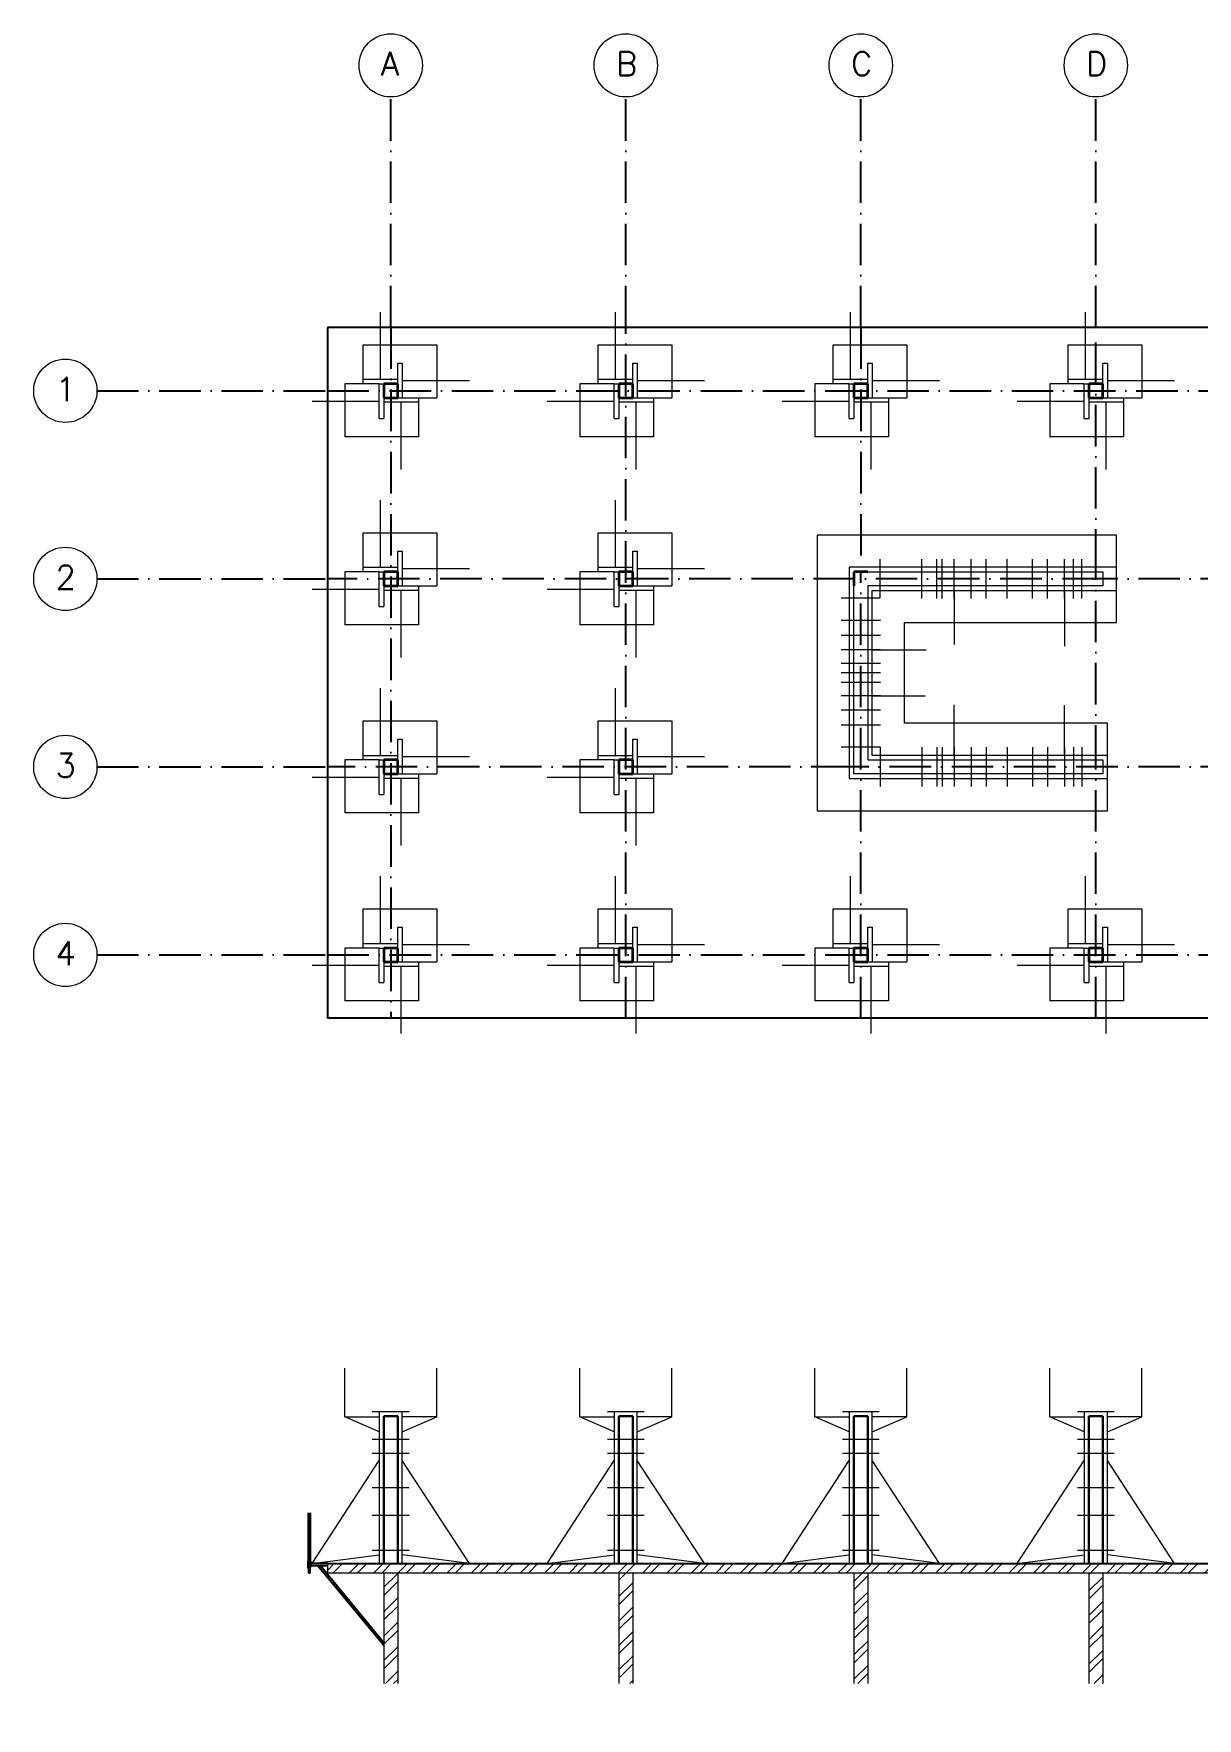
# Model space of a CAD drawing. Header units: millimetres. Extents: x -3518363 to 3223740, y -1530229 to 774657.
# Drawn here: x 2191895 to 2217145, y 13529 to 50080 of the extents above; entities that cross this region are included whole.
import ezdxf

# ---------------------------------------------------------------- set-up
doc = ezdxf.new("R2010")
doc.units = ezdxf.units.MM
doc.header["$LTSCALE"] = 15
doc.header["$MEASUREMENT"] = 0
doc.linetypes.add('104', pattern=[4, 2, -2])
doc.linetypes.add('ACAD_ISO10W100', pattern=[18, 12, -3, 0, -3])
doc.layers.get('0').update_dxf_attribs({"linetype": 'CONTINUOUS'})
for name, color, linetype, lineweight in [('bedneni-stena', 7, 'CONTINUOUS', 18), ('bednení-sloup', 7, 'CONTINUOUS', 18), ('objekt-tenka', 7, 'CONTINUOUS', 18), ('osy prův', 30, 'ACAD_ISO10W100', 15), ('texty', 255, 'CONTINUOUS', 15), ('ŘEZ', 11, 'ACAD_ISO10W100', 15), ('šrafy', 32, 'CONTINUOUS', 15)]:
    doc.layers.add(name, color=color, linetype=linetype, lineweight=lineweight)
doc.layers.add('objekt 1', color=40, linetype='CONTINUOUS')
doc.styles.add('romans', font='romans.shx')

msp = doc.modelspace()

# ---------------------------------------------------------------- hatches: boundary and pattern name
at = {"layer": 'šrafy', "linetype": 'ByBlock', "lineweight": 20, "ltscale": 5}
h = msp.add_hatch(dxfattribs=at)
h.set_pattern_fill('ANSI32', color=256, scale=1000)
h.set_pattern_definition([(45, (0, -28390), (-265.16504, 265.16504), []), (45, (176.78, -28390), (-265.16504, 265.16504), [])])
h.paths.add_polyline_path([(2247921.185, 43706.607), (2247861.185, 43706.607), (2247721.185, 43706.607), (2247721.185, 42506.607), (2247721.185, 42081.607), (2247721.185, 28716.607), (2247921.185, 28716.607)])
h.paths.add_polyline_path([(2250321.185, 42481.607), (2247921.185, 42481.607), (2247921.185, 42181.607), (2250321.185, 42181.607)])
h.paths.add_polyline_path([(2250321.185, 38401.607), (2247921.185, 38401.607), (2247921.185, 38101.607), (2250321.185, 38101.607)])
h.paths.add_polyline_path([(2250321.185, 34321.607), (2247921.185, 34321.607), (2247921.185, 34021.607), (2250321.185, 34021.607)])
h.paths.add_polyline_path([(2250321.185, 30241.607), (2247921.185, 30241.607), (2247921.185, 29941.607), (2250321.185, 29941.607)])
h.paths.add_polyline_path([(2225293.376, 16686.607), (2224993.376, 16686.607), (2224993.376, 14286.607), (2225293.376, 14286.607)])
h.paths.add_polyline_path([(2230393.376, 16686.607), (2230093.376, 16686.607), (2230093.376, 14286.607), (2230393.376, 14286.607)])
h.paths.add_polyline_path([(2220193.376, 16686.607), (2219893.376, 16686.607), (2219893.376, 14286.607), (2220193.376, 14286.607)])
h.paths.add_polyline_path([(2215093.376, 16686.607), (2214793.376, 16686.607), (2214793.376, 14286.607), (2215093.376, 14286.607)])
h.paths.add_polyline_path([(2209993.376, 16686.607), (2209693.376, 16686.607), (2209693.376, 14286.607), (2209993.376, 14286.607)])
h.paths.add_polyline_path([(2204893.376, 16686.607), (2204593.376, 16686.607), (2204593.376, 14286.607), (2204893.376, 14286.607)])
h.paths.add_polyline_path([(2199793.376, 16686.607), (2199493.376, 16686.607), (2199493.376, 14286.607), (2199793.376, 14286.607)])
h.paths.add_polyline_path([(2231618.376, 16886.607), (2198268.376, 16886.607), (2198268.376, 16686.607), (2231618.376, 16686.607), (2231618.376, 16746.607)])
h.paths.add_polyline_path([(2239190, -5300), (2236240, -5300), (2236240, -5650), (2239190, -5650)])
h.paths.add_polyline_path([(2236240, -1220), (2236240, -20), (2236100, -20), (2236100, -3430), (2236100, -5650), (2236240, -5650)])
h.paths.add_polyline_path([(2239190, -1220), (2236240, -1220), (2236240, -1570), (2239190, -1570)])
h.paths.add_polyline_path([(2239330, -20), (2239190, -20), (2239190, -1220), (2239190, -1570), (2239190, -15010), (2239330, -15010)])
h.paths.add_polyline_path([(2239190, -13460), (2236720, -13460), (2236720, -13810), (2239190, -13810)])
h.paths.add_polyline_path([(2236720, -13460), (2236480, -13460), (2236480, -13810), (2236720, -13810)])
h.paths.add_polyline_path([(2236480, -13460), (2236240, -13460), (2236240, -13810), (2236480, -13810)])
h.paths.add_polyline_path([(2236240, -13460), (2236240, -9380), (2236100, -9380), (2236100, -15010), (2236240, -15010), (2236240, -13810)])
h.paths.add_polyline_path([(2239190, -9380), (2236240, -9380), (2236240, -9730), (2239190, -9730)])
h.paths.add_polyline_path([(2231618.376, -24050), (2198268.376, -24050), (2198268.376, -24250), (2231618.376, -24250)])
h.paths.add_polyline_path([(2225318.376, -21100), (2230068.376, -21100), (2230068.376, -24050), (2230418.376, -24050), (2230418.376, -21100), (2231618.376, -21100), (2231618.376, -20900), (2215093.376, -20900), (2215093.376, -21100), (2219868.376, -21100), (2219868.376, -24050), (2220218.376, -24050), (2220218.376, -21100), (2224968.376, -21100), (2224968.376, -24050), (2225318.376, -24050)])
h.paths.add_polyline_path([(2210018.376, -20900), (2198268.376, -20900), (2198268.376, -21100), (2199468.376, -21100), (2199468.376, -24050), (2199818.376, -24050), (2199818.376, -21100), (2204568.376, -21100), (2204568.376, -24050), (2204918.376, -24050), (2204918.376, -21100), (2209668.376, -21100), (2209668.376, -24050), (2210018.376, -24050)])

# ---------------------------------------------------------------- linework, layer by layer
at = {"color": 3, "ltscale": 200}
for p, q in [((2197859, 16936.607), (2197859, 17986.607)), ((2197894, 17986.607), (2197894, 16936.607)), ((2197854, 16786.607), (2197854, 16936.607)), ((2197854, 16936.607), (2197899, 16936.607)), ((2197859, 16816.607), (2197859, 16686.607)), ((2197894, 16686.607), (2197894, 16816.607)), ((2197899, 16936.607), (2197899, 16886.607)), ((2198268.376, 16886.607), (2197899, 16886.607)), ((2197899, 16886.607), (2197899, 16846.607)), ((2197899, 16846.607), (2198268.376, 16846.607)), ((2197899, 16802.938), (2197899, 16846.607)), ((2199493.376, 15108.546), (2198053.393, 16846.607)), ((2198119.473, 16846.607), (2199493.376, 15175.391)), ((2197854, 16786.607), (2197899, 16786.607)), ((2197859, 16686.607), (2197894, 16686.607)), ((2197899, 16786.607), (2197899, 16802.938))]:
    msp.add_line(p, q, dxfattribs=at)
at = {"color": 3, "linetype": '104', "ltscale": 2}
for p, q in [((2197855, 16926.607), (2197889, 16926.607)), ((2197855, 16846.607), (2197855, 16926.607)), ((2197889, 16846.607), (2197855, 16846.607)), ((2197859, 16816.607), (2197859, 16936.607)), ((2197866.5, 16936.607), (2197866.5, 16956.607)), ((2197866.5, 16956.607), (2197886.5, 16956.607)), ((2197886.5, 16956.607), (2197886.5, 16936.607)), ((2197889, 16926.607), (2197889, 16846.607)), ((2197894, 16936.607), (2197894, 16816.607))]:
    msp.add_line(p, q, dxfattribs=at)
at = {"layer": 'bedneni-stena', "linetype": 'ByBlock', "lineweight": 20, "ltscale": 5}
for p, q in [((2209593.376, 39201.607), (2208893.376, 39201.607)), ((2208893.376, 39201.607), (2208893.376, 33921.607)), ((2215393.376, 39201.607), (2209593.376, 39201.607)), ((2215393.376, 38501.607), (2215393.376, 39201.607)), ((2209693.376, 38501.607), (2209593.376, 38501.607)), ((2209593.376, 38501.607), (2209593.376, 34021.607)), ((2215393.376, 38501.607), (2209693.376, 38501.607)), ((2209693.376, 38251.607), (2209693.376, 38401.607)), ((2209693.376, 38401.607), (2215093.376, 38401.607)), ((2215093.376, 38401.607), (2215093.376, 38251.607)), ((2215393.376, 38401.607), (2215393.376, 38501.607)), ((2215393.376, 38001.607), (2215393.376, 38401.607)), ((2209693.376, 34021.607), (2209693.376, 38251.607)), ((2215093.376, 38101.607), (2209993.376, 38101.607)), ((2209993.376, 38101.607), (2209993.376, 34321.607)), ((2215093.376, 38251.607), (2215093.376, 38101.607)), ((2210093.376, 34421.607), (2210093.376, 38001.607)), ((2210093.376, 38001.607), (2215093.376, 38001.607)), ((2215093.376, 38001.607), (2215393.376, 38001.607)), ((2215393.376, 37301.607), (2215393.376, 38001.607)), ((2210793.376, 35121.607), (2210793.376, 37301.607)), ((2210793.376, 37301.607), (2215393.376, 37301.607)), ((2215193.376, 35121.607), (2210793.376, 35121.607)), ((2215193.376, 34421.607), (2215193.376, 35121.607)), ((2215193.376, 34421.607), (2210093.376, 34421.607)), ((2215193.376, 34321.607), (2215193.376, 34421.607)), ((2209593.376, 34021.607), (2209593.376, 33921.607)), ((2209843.376, 34021.607), (2209693.376, 34021.607)), ((2215093.376, 34021.607), (2209843.376, 34021.607)), ((2209993.376, 34321.607), (2214943.376, 34321.607)), ((2214943.376, 34321.607), (2215093.376, 34321.607)), ((2215093.376, 34321.607), (2215093.376, 34021.607)), ((2215193.376, 33921.607), (2215193.376, 34321.607)), ((2208893.376, 33921.607), (2208893.376, 33221.607)), ((2209593.376, 33921.607), (2215093.376, 33921.607)), ((2215093.376, 33921.607), (2215193.376, 33921.607)), ((2215193.376, 33221.607), (2215193.376, 33921.607)), ((2208893.376, 33221.607), (2215193.376, 33221.607))]:
    msp.add_line(p, q, dxfattribs=at)
at = {"layer": 'bedneni-stena', "lineweight": 35}
for p, q in [((2209693.376, 38401.607), (2209693.376, 38101.607)), ((2209993.376, 38401.607), (2209693.376, 38401.607))]:
    msp.add_line(p, q, dxfattribs=at)
at = {"layer": 'bedneni-stena'}
for p, q in [((2210261.175, 37838.454), (2210261.175, 38676.607)), ((2211168.747, 37826.607), (2211168.747, 38676.607)), ((2211492.058, 37826.607), (2211492.058, 38676.607)), ((2211611.274, 37826.607), (2211611.274, 38676.607)), ((2211871.67, 37826.607), (2211871.67, 38676.607)), ((2212236.34, 37826.607), (2212236.34, 38676.607)), ((2212561.35, 37826.607), (2212561.35, 38676.607)), ((2213018.873, 37826.607), (2213018.873, 38676.607)), ((2213568.909, 37826.607), (2213568.909, 38676.607)), ((2213891.709, 37826.607), (2213891.709, 38676.607)), ((2214266.584, 37826.607), (2214266.584, 38676.607)), ((2214462.244, 37826.607), (2214462.244, 38676.607)), ((2214640.077, 37826.607), (2214640.077, 38676.607)), ((2210259.228, 37833.172), (2209418.376, 37833.172)), ((2211871.67, 38001.607), (2211871.67, 36830)), ((2214266.584, 38001.607), (2214266.584, 36790)), ((2210268.376, 37350), (2209418.376, 37350)), ((2210268.376, 37024.958), (2209418.376, 37024.958)), ((2210268.376, 36711.607), (2209418.376, 36711.607)), ((2210093.376, 36711.607), (2211260, 36711.607)), ((2210268.376, 36415.561), (2209418.376, 36415.561)), ((2210268.376, 36210), (2209418.376, 36210)), ((2210268.376, 36210), (2209418.376, 36210)), ((2210268.376, 36004.439), (2209418.376, 36004.439)), ((2210268.376, 35711.607), (2209418.376, 35711.607)), ((2210093.376, 35711.607), (2211240, 35711.607)), ((2211871.67, 34421.607), (2211871.67, 35520)), ((2214266.584, 34421.607), (2214266.584, 35510)), ((2210268.376, 35400), (2209418.376, 35400)), ((2210268.376, 35074.958), (2209418.376, 35074.958)), ((2210268.376, 34596.709), (2209418.376, 34596.709)), ((2210261.175, 34596.607), (2210261.175, 33746.607)), ((2211168.747, 34596.607), (2211168.747, 33746.607)), ((2211492.058, 34596.607), (2211492.058, 33746.607)), ((2211611.274, 34596.607), (2211611.274, 33746.607)), ((2211871.67, 34596.607), (2211871.67, 33746.607)), ((2212236.34, 34596.607), (2212236.34, 33746.607)), ((2212561.35, 34596.607), (2212561.35, 33746.607)), ((2213018.873, 34596.607), (2213018.873, 33746.607)), ((2213568.909, 34596.607), (2213568.909, 33746.607)), ((2213891.709, 34596.607), (2213891.709, 33746.607)), ((2214266.584, 34596.607), (2214266.584, 33746.607)), ((2214462.244, 34596.607), (2214462.244, 33746.607)), ((2214640.077, 34596.607), (2214640.077, 33746.607))]:
    msp.add_line(p, q, dxfattribs=at)
at = {"layer": 'bednení-sloup'}
for p, q in [((2199418.376, 42581.607), (2199418.376, 44037.707)), ((2204518.376, 42581.607), (2204518.376, 44037.707)), ((2209618.376, 42581.607), (2209618.376, 44037.707)), ((2214718.376, 42581.607), (2214718.376, 44037.707)), ((2199043.376, 42581.607), (2199043.376, 43329.207)), ((2199043.376, 43329.207), (2200640.976, 43329.207)), ((2200640.976, 43329.207), (2200640.976, 42181.607)), ((2204143.376, 42581.607), (2204143.376, 43329.207)), ((2204143.376, 43329.207), (2205740.976, 43329.207)), ((2205740.976, 43329.207), (2205740.976, 42181.607)), ((2209243.376, 42581.607), (2209243.376, 43329.207)), ((2209243.376, 43329.207), (2210840.976, 43329.207)), ((2210840.976, 43329.207), (2210840.976, 42181.607)), ((2214343.376, 42581.607), (2214343.376, 43329.207)), ((2214343.376, 43329.207), (2215940.976, 43329.207)), ((2215940.976, 43329.207), (2215940.976, 42181.607)), ((2199793.376, 42481.607), (2199793.376, 42931.607)), ((2199793.376, 42931.607), (2199893.376, 42931.607)), ((2199893.376, 42931.607), (2199893.376, 42181.607)), ((2204893.376, 42481.607), (2204893.376, 42931.607)), ((2204893.376, 42931.607), (2204993.376, 42931.607)), ((2204993.376, 42931.607), (2204993.376, 42181.607)), ((2209993.376, 42481.607), (2209993.376, 42931.607)), ((2209993.376, 42931.607), (2210093.376, 42931.607)), ((2210093.376, 42931.607), (2210093.376, 42181.607)), ((2215093.376, 42481.607), (2215093.376, 42931.607)), ((2215093.376, 42931.607), (2215193.376, 42931.607)), ((2215193.376, 42931.607), (2215193.376, 42181.607)), ((2199393.376, 42481.607), (2198645.776, 42481.607)), ((2198645.776, 42481.607), (2198645.776, 41334.007)), ((2199043.376, 42481.607), (2199043.376, 42581.607)), ((2199043.376, 42581.607), (2199793.376, 42581.607)), ((2199393.376, 42481.607), (2199043.376, 42481.607)), ((2199393.376, 41731.607), (2199393.376, 42481.607)), ((2199393.376, 42481.607), (2199493.376, 42481.607)), ((2199493.376, 42481.607), (2199793.376, 42481.607)), ((2199493.376, 42181.607), (2199493.376, 42481.607)), ((2199793.376, 42481.607), (2199793.376, 42181.607)), ((2199893.376, 42556.607), (2201349.476, 42556.607)), ((2204493.376, 42481.607), (2203745.776, 42481.607)), ((2203745.776, 42481.607), (2203745.776, 41334.007)), ((2204143.376, 42481.607), (2204143.376, 42581.607)), ((2204143.376, 42581.607), (2204893.376, 42581.607)), ((2204493.376, 42481.607), (2204143.376, 42481.607)), ((2204493.376, 41731.607), (2204493.376, 42481.607)), ((2204493.376, 42481.607), (2204593.376, 42481.607)), ((2204593.376, 42481.607), (2204893.376, 42481.607)), ((2204593.376, 42181.607), (2204593.376, 42481.607)), ((2204893.376, 42481.607), (2204893.376, 42181.607)), ((2204993.376, 42556.607), (2206449.476, 42556.607)), ((2209593.376, 42481.607), (2208845.776, 42481.607)), ((2208845.776, 42481.607), (2208845.776, 41334.007)), ((2209243.376, 42481.607), (2209243.376, 42581.607)), ((2209243.376, 42581.607), (2209993.376, 42581.607)), ((2209593.376, 42481.607), (2209243.376, 42481.607)), ((2209593.376, 41731.607), (2209593.376, 42481.607)), ((2209593.376, 42481.607), (2209693.376, 42481.607)), ((2209693.376, 42481.607), (2209993.376, 42481.607)), ((2209693.376, 42181.607), (2209693.376, 42481.607)), ((2209993.376, 42481.607), (2209993.376, 42181.607)), ((2210093.376, 42556.607), (2211549.476, 42556.607)), ((2214693.376, 42481.607), (2213945.776, 42481.607)), ((2213945.776, 42481.607), (2213945.776, 41334.007)), ((2214343.376, 42481.607), (2214343.376, 42581.607)), ((2214343.376, 42581.607), (2215093.376, 42581.607)), ((2214693.376, 42481.607), (2214343.376, 42481.607)), ((2214693.376, 41731.607), (2214693.376, 42481.607)), ((2214693.376, 42481.607), (2214793.376, 42481.607)), ((2214793.376, 42481.607), (2215093.376, 42481.607)), ((2214793.376, 42181.607), (2214793.376, 42481.607)), ((2215093.376, 42481.607), (2215093.376, 42181.607)), ((2215193.376, 42556.607), (2216649.476, 42556.607)), ((2197937.276, 42106.607), (2199393.376, 42106.607)), ((2199793.376, 42181.607), (2199493.376, 42181.607)), ((2199493.376, 42181.607), (2199493.376, 41731.607)), ((2200243.376, 42081.607), (2199493.376, 42081.607)), ((2199793.376, 42181.607), (2200243.376, 42181.607)), ((2199868.376, 40625.507), (2199868.376, 42081.607)), ((2199893.376, 42181.607), (2200640.976, 42181.607)), ((2200243.376, 42181.607), (2200243.376, 42081.607)), ((2200243.376, 42081.607), (2200243.376, 41334.007)), ((2203037.276, 42106.607), (2204493.376, 42106.607)), ((2204893.376, 42181.607), (2204593.376, 42181.607)), ((2204593.376, 42181.607), (2204593.376, 41731.607)), ((2205343.376, 42081.607), (2204593.376, 42081.607)), ((2204893.376, 42181.607), (2205343.376, 42181.607)), ((2204968.376, 40625.507), (2204968.376, 42081.607)), ((2204993.376, 42181.607), (2205740.976, 42181.607)), ((2205343.376, 42181.607), (2205343.376, 42081.607)), ((2205343.376, 42081.607), (2205343.376, 41334.007)), ((2208137.276, 42106.607), (2209593.376, 42106.607)), ((2209993.376, 42181.607), (2209693.376, 42181.607)), ((2209693.376, 42181.607), (2209693.376, 41731.607)), ((2210443.376, 42081.607), (2209693.376, 42081.607)), ((2209993.376, 42181.607), (2210443.376, 42181.607)), ((2210068.376, 40625.507), (2210068.376, 42081.607)), ((2210093.376, 42181.607), (2210840.976, 42181.607)), ((2210443.376, 42181.607), (2210443.376, 42081.607)), ((2210443.376, 42081.607), (2210443.376, 41334.007)), ((2213237.276, 42106.607), (2214693.376, 42106.607)), ((2215093.376, 42181.607), (2214793.376, 42181.607)), ((2214793.376, 42181.607), (2214793.376, 41731.607)), ((2215543.376, 42081.607), (2214793.376, 42081.607)), ((2215093.376, 42181.607), (2215543.376, 42181.607)), ((2215168.376, 40625.507), (2215168.376, 42081.607)), ((2215193.376, 42181.607), (2215940.976, 42181.607)), ((2215543.376, 42181.607), (2215543.376, 42081.607)), ((2215543.376, 42081.607), (2215543.376, 41334.007)), ((2199393.376, 41731.607), (2199493.376, 41731.607)), ((2204493.376, 41731.607), (2204593.376, 41731.607)), ((2209593.376, 41731.607), (2209693.376, 41731.607)), ((2214693.376, 41731.607), (2214793.376, 41731.607)), ((2200243.376, 41334.007), (2198645.776, 41334.007)), ((2205343.376, 41334.007), (2203745.776, 41334.007)), ((2210443.376, 41334.007), (2208845.776, 41334.007)), ((2215543.376, 41334.007), (2213945.776, 41334.007)), ((2199418.376, 38501.607), (2199418.376, 39957.707)), ((2204518.376, 38501.607), (2204518.376, 39957.707)), ((2199043.376, 38501.607), (2199043.376, 39249.207)), ((2199043.376, 39249.207), (2200640.976, 39249.207)), ((2200640.976, 39249.207), (2200640.976, 38101.607)), ((2204143.376, 38501.607), (2204143.376, 39249.207)), ((2204143.376, 39249.207), (2205740.976, 39249.207)), ((2205740.976, 39249.207), (2205740.976, 38101.607)), ((2199793.376, 38401.607), (2199793.376, 38851.607)), ((2199793.376, 38851.607), (2199893.376, 38851.607)), ((2199893.376, 38851.607), (2199893.376, 38101.607)), ((2204893.376, 38401.607), (2204893.376, 38851.607)), ((2204893.376, 38851.607), (2204993.376, 38851.607)), ((2204993.376, 38851.607), (2204993.376, 38101.607)), ((2199393.376, 38401.607), (2198645.776, 38401.607)), ((2198645.776, 38401.607), (2198645.776, 37254.007)), ((2199043.376, 38401.607), (2199043.376, 38501.607)), ((2199043.376, 38501.607), (2199793.376, 38501.607)), ((2199393.376, 38401.607), (2199043.376, 38401.607)), ((2199393.376, 37651.607), (2199393.376, 38401.607)), ((2199393.376, 38401.607), (2199493.376, 38401.607)), ((2199493.376, 38401.607), (2199793.376, 38401.607)), ((2199493.376, 38101.607), (2199493.376, 38401.607)), ((2199793.376, 38401.607), (2199793.376, 38101.607)), ((2199893.376, 38476.607), (2201349.476, 38476.607)), ((2204493.376, 38401.607), (2203745.776, 38401.607)), ((2203745.776, 38401.607), (2203745.776, 37254.007)), ((2204143.376, 38401.607), (2204143.376, 38501.607)), ((2204143.376, 38501.607), (2204893.376, 38501.607)), ((2204493.376, 38401.607), (2204143.376, 38401.607)), ((2204493.376, 37651.607), (2204493.376, 38401.607)), ((2204493.376, 38401.607), (2204593.376, 38401.607)), ((2204593.376, 38401.607), (2204893.376, 38401.607)), ((2204593.376, 38101.607), (2204593.376, 38401.607)), ((2204893.376, 38401.607), (2204893.376, 38101.607)), ((2204993.376, 38476.607), (2206449.476, 38476.607)), ((2197937.276, 38026.607), (2199393.376, 38026.607)), ((2199793.376, 38101.607), (2199493.376, 38101.607)), ((2199493.376, 38101.607), (2199493.376, 37651.607)), ((2199793.376, 38101.607), (2200243.376, 38101.607)), ((2199893.376, 38101.607), (2200640.976, 38101.607)), ((2200243.376, 38101.607), (2200243.376, 38001.607)), ((2203037.276, 38026.607), (2204493.376, 38026.607)), ((2204893.376, 38101.607), (2204593.376, 38101.607)), ((2204593.376, 38101.607), (2204593.376, 37651.607)), ((2204893.376, 38101.607), (2205343.376, 38101.607)), ((2204993.376, 38101.607), (2205740.976, 38101.607)), ((2205343.376, 38101.607), (2205343.376, 38001.607)), ((2199393.376, 37651.607), (2199493.376, 37651.607)), ((2200243.376, 38001.607), (2199493.376, 38001.607)), ((2199868.376, 36545.507), (2199868.376, 38001.607)), ((2200243.376, 38001.607), (2200243.376, 37254.007)), ((2204493.376, 37651.607), (2204593.376, 37651.607)), ((2205343.376, 38001.607), (2204593.376, 38001.607)), ((2204968.376, 36545.507), (2204968.376, 38001.607)), ((2205343.376, 38001.607), (2205343.376, 37254.007)), ((2200243.376, 37254.007), (2198645.776, 37254.007)), ((2205343.376, 37254.007), (2203745.776, 37254.007)), ((2199418.376, 34421.607), (2199418.376, 35877.707)), ((2204518.376, 34421.607), (2204518.376, 35877.707)), ((2199043.376, 34421.607), (2199043.376, 35169.207)), ((2199043.376, 35169.207), (2200640.976, 35169.207)), ((2200640.976, 35169.207), (2200640.976, 34021.607)), ((2204143.376, 34421.607), (2204143.376, 35169.207)), ((2204143.376, 35169.207), (2205740.976, 35169.207)), ((2205740.976, 35169.207), (2205740.976, 34021.607)), ((2199793.376, 34321.607), (2199793.376, 34771.607)), ((2199793.376, 34771.607), (2199893.376, 34771.607)), ((2199893.376, 34771.607), (2199893.376, 34021.607)), ((2204893.376, 34321.607), (2204893.376, 34771.607)), ((2204893.376, 34771.607), (2204993.376, 34771.607)), ((2204993.376, 34771.607), (2204993.376, 34021.607)), ((2199043.376, 34321.607), (2199043.376, 34421.607)), ((2199043.376, 34421.607), (2199793.376, 34421.607)), ((2199893.376, 34396.607), (2201349.476, 34396.607)), ((2204143.376, 34321.607), (2204143.376, 34421.607)), ((2204143.376, 34421.607), (2204893.376, 34421.607)), ((2204993.376, 34396.607), (2206449.476, 34396.607)), ((2199393.376, 34321.607), (2198645.776, 34321.607)), ((2198645.776, 34321.607), (2198645.776, 33174.007)), ((2199393.376, 34321.607), (2199043.376, 34321.607)), ((2199393.376, 33571.607), (2199393.376, 34321.607)), ((2199393.376, 34321.607), (2199493.376, 34321.607)), ((2199493.376, 34321.607), (2199793.376, 34321.607)), ((2199493.376, 34021.607), (2199493.376, 34321.607)), ((2199793.376, 34021.607), (2199493.376, 34021.607)), ((2199493.376, 34021.607), (2199493.376, 33571.607)), ((2199793.376, 34321.607), (2199793.376, 34021.607)), ((2199793.376, 34021.607), (2200243.376, 34021.607)), ((2199893.376, 34021.607), (2200640.976, 34021.607)), ((2200243.376, 34021.607), (2200243.376, 33921.607)), ((2204493.376, 34321.607), (2203745.776, 34321.607)), ((2203745.776, 34321.607), (2203745.776, 33174.007)), ((2204493.376, 34321.607), (2204143.376, 34321.607)), ((2204493.376, 33571.607), (2204493.376, 34321.607)), ((2204493.376, 34321.607), (2204593.376, 34321.607)), ((2204593.376, 34321.607), (2204893.376, 34321.607)), ((2204593.376, 34021.607), (2204593.376, 34321.607)), ((2204893.376, 34021.607), (2204593.376, 34021.607)), ((2204593.376, 34021.607), (2204593.376, 33571.607)), ((2204893.376, 34321.607), (2204893.376, 34021.607)), ((2204893.376, 34021.607), (2205343.376, 34021.607)), ((2204993.376, 34021.607), (2205740.976, 34021.607)), ((2205343.376, 34021.607), (2205343.376, 33921.607)), ((2197937.276, 33946.607), (2199393.376, 33946.607)), ((2200243.376, 33921.607), (2199493.376, 33921.607)), ((2199868.376, 32465.507), (2199868.376, 33921.607)), ((2200243.376, 33921.607), (2200243.376, 33174.007)), ((2203037.276, 33946.607), (2204493.376, 33946.607)), ((2205343.376, 33921.607), (2204593.376, 33921.607)), ((2204968.376, 32465.507), (2204968.376, 33921.607)), ((2205343.376, 33921.607), (2205343.376, 33174.007)), ((2199393.376, 33571.607), (2199493.376, 33571.607)), ((2204493.376, 33571.607), (2204593.376, 33571.607)), ((2200243.376, 33174.007), (2198645.776, 33174.007)), ((2205343.376, 33174.007), (2203745.776, 33174.007)), ((2199418.376, 30341.607), (2199418.376, 31797.707)), ((2204518.376, 30341.607), (2204518.376, 31797.707)), ((2209618.376, 30341.607), (2209618.376, 31797.707)), ((2214718.376, 30341.607), (2214718.376, 31797.707)), ((2199043.376, 30341.607), (2199043.376, 31089.207)), ((2199043.376, 31089.207), (2200640.976, 31089.207)), ((2200640.976, 31089.207), (2200640.976, 29941.607)), ((2204143.376, 30341.607), (2204143.376, 31089.207)), ((2204143.376, 31089.207), (2205740.976, 31089.207)), ((2205740.976, 31089.207), (2205740.976, 29941.607)), ((2209243.376, 30341.607), (2209243.376, 31089.207)), ((2209243.376, 31089.207), (2210840.976, 31089.207)), ((2210840.976, 31089.207), (2210840.976, 29941.607)), ((2214343.376, 30341.607), (2214343.376, 31089.207)), ((2214343.376, 31089.207), (2215940.976, 31089.207)), ((2215940.976, 31089.207), (2215940.976, 29941.607)), ((2199043.376, 30241.607), (2199043.376, 30341.607)), ((2199043.376, 30341.607), (2199793.376, 30341.607)), ((2199793.376, 30241.607), (2199793.376, 30691.607)), ((2199793.376, 30691.607), (2199893.376, 30691.607)), ((2199893.376, 30691.607), (2199893.376, 29941.607)), ((2204143.376, 30241.607), (2204143.376, 30341.607)), ((2204143.376, 30341.607), (2204893.376, 30341.607)), ((2204893.376, 30241.607), (2204893.376, 30691.607)), ((2204893.376, 30691.607), (2204993.376, 30691.607)), ((2204993.376, 30691.607), (2204993.376, 29941.607)), ((2209243.376, 30241.607), (2209243.376, 30341.607)), ((2209243.376, 30341.607), (2209993.376, 30341.607)), ((2209993.376, 30241.607), (2209993.376, 30691.607)), ((2209993.376, 30691.607), (2210093.376, 30691.607)), ((2210093.376, 30691.607), (2210093.376, 29941.607)), ((2214343.376, 30241.607), (2214343.376, 30341.607)), ((2214343.376, 30341.607), (2215093.376, 30341.607)), ((2215093.376, 30241.607), (2215093.376, 30691.607)), ((2215093.376, 30691.607), (2215193.376, 30691.607)), ((2215193.376, 30691.607), (2215193.376, 29941.607)), ((2199393.376, 30241.607), (2198645.776, 30241.607)), ((2198645.776, 30241.607), (2198645.776, 29094.007)), ((2199393.376, 30241.607), (2199043.376, 30241.607)), ((2199393.376, 29491.607), (2199393.376, 30241.607)), ((2199393.376, 30241.607), (2199493.376, 30241.607)), ((2199493.376, 30241.607), (2199793.376, 30241.607)), ((2199493.376, 29941.607), (2199493.376, 30241.607)), ((2199793.376, 30241.607), (2199793.376, 29941.607)), ((2199893.376, 30316.607), (2201349.476, 30316.607)), ((2204493.376, 30241.607), (2203745.776, 30241.607)), ((2203745.776, 30241.607), (2203745.776, 29094.007)), ((2204493.376, 30241.607), (2204143.376, 30241.607)), ((2204493.376, 29491.607), (2204493.376, 30241.607)), ((2204493.376, 30241.607), (2204593.376, 30241.607)), ((2204593.376, 30241.607), (2204893.376, 30241.607)), ((2204593.376, 29941.607), (2204593.376, 30241.607)), ((2204893.376, 30241.607), (2204893.376, 29941.607)), ((2204993.376, 30316.607), (2206449.476, 30316.607)), ((2209593.376, 30241.607), (2208845.776, 30241.607)), ((2208845.776, 30241.607), (2208845.776, 29094.007)), ((2209593.376, 30241.607), (2209243.376, 30241.607)), ((2209593.376, 29491.607), (2209593.376, 30241.607)), ((2209593.376, 30241.607), (2209693.376, 30241.607)), ((2209693.376, 30241.607), (2209993.376, 30241.607)), ((2209693.376, 29941.607), (2209693.376, 30241.607)), ((2209993.376, 30241.607), (2209993.376, 29941.607)), ((2210093.376, 30316.607), (2211549.476, 30316.607)), ((2214693.376, 30241.607), (2213945.776, 30241.607)), ((2213945.776, 30241.607), (2213945.776, 29094.007)), ((2214693.376, 30241.607), (2214343.376, 30241.607)), ((2214693.376, 29491.607), (2214693.376, 30241.607)), ((2214693.376, 30241.607), (2214793.376, 30241.607)), ((2214793.376, 30241.607), (2215093.376, 30241.607)), ((2214793.376, 29941.607), (2214793.376, 30241.607)), ((2215093.376, 30241.607), (2215093.376, 29941.607)), ((2215193.376, 30316.607), (2216649.476, 30316.607)), ((2197937.276, 29866.607), (2199393.376, 29866.607)), ((2199793.376, 29941.607), (2199493.376, 29941.607)), ((2199493.376, 29941.607), (2199493.376, 29491.607)), ((2200243.376, 29841.607), (2199493.376, 29841.607)), ((2199793.376, 29941.607), (2200243.376, 29941.607)), ((2199868.376, 28385.507), (2199868.376, 29841.607)), ((2199893.376, 29941.607), (2200640.976, 29941.607)), ((2200243.376, 29941.607), (2200243.376, 29841.607)), ((2200243.376, 29841.607), (2200243.376, 29094.007)), ((2203037.276, 29866.607), (2204493.376, 29866.607)), ((2204893.376, 29941.607), (2204593.376, 29941.607)), ((2204593.376, 29941.607), (2204593.376, 29491.607)), ((2205343.376, 29841.607), (2204593.376, 29841.607)), ((2204893.376, 29941.607), (2205343.376, 29941.607)), ((2204968.376, 28385.507), (2204968.376, 29841.607)), ((2204993.376, 29941.607), (2205740.976, 29941.607)), ((2205343.376, 29941.607), (2205343.376, 29841.607)), ((2205343.376, 29841.607), (2205343.376, 29094.007)), ((2208137.276, 29866.607), (2209593.376, 29866.607)), ((2209993.376, 29941.607), (2209693.376, 29941.607)), ((2209693.376, 29941.607), (2209693.376, 29491.607)), ((2210443.376, 29841.607), (2209693.376, 29841.607)), ((2209993.376, 29941.607), (2210443.376, 29941.607)), ((2210068.376, 28385.507), (2210068.376, 29841.607)), ((2210093.376, 29941.607), (2210840.976, 29941.607)), ((2210443.376, 29941.607), (2210443.376, 29841.607)), ((2210443.376, 29841.607), (2210443.376, 29094.007)), ((2213237.276, 29866.607), (2214693.376, 29866.607)), ((2215093.376, 29941.607), (2214793.376, 29941.607)), ((2214793.376, 29941.607), (2214793.376, 29491.607)), ((2215543.376, 29841.607), (2214793.376, 29841.607)), ((2215093.376, 29941.607), (2215543.376, 29941.607)), ((2215168.376, 28385.507), (2215168.376, 29841.607)), ((2215193.376, 29941.607), (2215940.976, 29941.607)), ((2215543.376, 29941.607), (2215543.376, 29841.607)), ((2215543.376, 29841.607), (2215543.376, 29094.007)), ((2199393.376, 29491.607), (2199493.376, 29491.607)), ((2204493.376, 29491.607), (2204593.376, 29491.607)), ((2209593.376, 29491.607), (2209693.376, 29491.607)), ((2214693.376, 29491.607), (2214793.376, 29491.607)), ((2200243.376, 29094.007), (2198645.776, 29094.007)), ((2205343.376, 29094.007), (2203745.776, 29094.007)), ((2210443.376, 29094.007), (2208845.776, 29094.007)), ((2215543.376, 29094.007), (2213945.776, 29094.007)), ((2198645.736, 20072.015), (2198645.736, 21122.431)), ((2200641.016, 20072.015), (2200641.016, 21122.431)), ((2203745.736, 20072.015), (2203745.736, 21122.431)), ((2205741.016, 20072.015), (2205741.016, 21122.431)), ((2208845.736, 20072.015), (2208845.736, 21122.431)), ((2210841.016, 20072.015), (2210841.016, 21122.431)), ((2213945.736, 20072.015), (2213945.736, 21122.431)), ((2215941.016, 20072.015), (2215941.016, 21122.431)), ((2199243.376, 20186.607), (2200043.376, 20186.607)), ((2199393.376, 20186.607), (2199393.376, 16886.607)), ((2199893.376, 16886.607), (2199893.376, 20186.607)), ((2204343.376, 20186.607), (2205143.376, 20186.607)), ((2204493.376, 20186.607), (2204493.376, 16886.607)), ((2204993.376, 16886.607), (2204993.376, 20186.607)), ((2209443.376, 20186.607), (2210243.376, 20186.607)), ((2209593.376, 20186.607), (2209593.376, 16886.607)), ((2210093.376, 16886.607), (2210093.376, 20186.607)), ((2214543.376, 20186.607), (2215343.376, 20186.607)), ((2214693.376, 20186.607), (2214693.376, 16886.607)), ((2215193.376, 16886.607), (2215193.376, 20186.607)), ((2199393.376, 19747.294), (2198645.736, 20072.015)), ((2198645.736, 20072.015), (2199393.376, 20072.015)), ((2199893.376, 19747.294), (2200641.016, 20072.015)), ((2200641.016, 20072.015), (2199893.376, 20072.015)), ((2204493.376, 19747.294), (2203745.736, 20072.015)), ((2203745.736, 20072.015), (2204493.376, 20072.015)), ((2204993.376, 19747.294), (2205741.016, 20072.015)), ((2205741.016, 20072.015), (2204993.376, 20072.015)), ((2209593.376, 19747.294), (2208845.736, 20072.015)), ((2208845.736, 20072.015), (2209593.376, 20072.015)), ((2210093.376, 19747.294), (2210841.016, 20072.015)), ((2210841.016, 20072.015), (2210093.376, 20072.015)), ((2214693.376, 19747.294), (2213945.736, 20072.015)), ((2213945.736, 20072.015), (2214693.376, 20072.015)), ((2215193.376, 19747.294), (2215941.016, 20072.015)), ((2215941.016, 20072.015), (2215193.376, 20072.015)), ((2199243.376, 19586.607), (2200043.376, 19586.607)), ((2204343.376, 19586.607), (2205143.376, 19586.607)), ((2209443.376, 19586.607), (2210243.376, 19586.607)), ((2214543.376, 19586.607), (2215343.376, 19586.607)), ((2197937.244, 16886.607), (2199393.376, 19119.275)), ((2199243.376, 19283.136), (2200043.376, 19283.136)), ((2201349.508, 16886.607), (2199893.376, 19119.275)), ((2203037.244, 16886.607), (2204493.376, 19119.275)), ((2204343.376, 19283.136), (2205143.376, 19283.136)), ((2206449.508, 16886.607), (2204993.376, 19119.275)), ((2208137.244, 16886.607), (2209593.376, 19119.275)), ((2209443.376, 19283.136), (2210243.376, 19283.136)), ((2211549.508, 16886.607), (2210093.376, 19119.275)), ((2213237.244, 16886.607), (2214693.376, 19119.275)), ((2214543.376, 19283.136), (2215343.376, 19283.136)), ((2216649.508, 16886.607), (2215193.376, 19119.275)), ((2199243.376, 18534.821), (2200043.376, 18534.821)), ((2204343.376, 18534.821), (2205143.376, 18534.821)), ((2209443.376, 18534.821), (2210243.376, 18534.821)), ((2214543.376, 18534.821), (2215343.376, 18534.821)), ((2199243.376, 17932.753), (2200043.376, 17932.753)), ((2204343.376, 17932.753), (2205143.376, 17932.753)), ((2209443.376, 17932.753), (2210243.376, 17932.753)), ((2214543.376, 17932.753), (2215343.376, 17932.753)), ((2199243.376, 17179.635), (2200043.376, 17179.635)), ((2204343.376, 17179.635), (2205143.376, 17179.635)), ((2209443.376, 17179.635), (2210243.376, 17179.635)), ((2214543.376, 17179.635), (2215343.376, 17179.635)), ((2197937.244, 16886.607), (2199393.376, 17077.155)), ((2199393.376, 16886.607), (2199893.376, 16886.607)), ((2201349.508, 16886.607), (2199893.376, 17077.155)), ((2203037.244, 16886.607), (2204493.376, 17077.155)), ((2206449.508, 16886.607), (2204993.376, 17077.155)), ((2208137.244, 16886.607), (2209593.376, 17077.155)), ((2211549.508, 16886.607), (2210093.376, 17077.155)), ((2213237.244, 16886.607), (2214693.376, 17077.155)), ((2216649.508, 16886.607), (2215193.376, 17077.155))]:
    msp.add_line(p, q, dxfattribs=at)
at = {"layer": 'bednení-sloup', "lineweight": 30}
for p, q in [((2199493.376, 16886.607), (2199493.376, 20086.607)), ((2199493.376, 20086.607), (2199793.376, 20086.607)), ((2199793.376, 20086.607), (2199793.376, 16886.607)), ((2204593.376, 16886.607), (2204593.376, 20086.607)), ((2204593.376, 20086.607), (2204893.376, 20086.607)), ((2204893.376, 20086.607), (2204893.376, 16886.607)), ((2209693.376, 16886.607), (2209693.376, 20086.607)), ((2209693.376, 20086.607), (2209993.376, 20086.607)), ((2209993.376, 20086.607), (2209993.376, 16886.607)), ((2214793.376, 16886.607), (2214793.376, 20086.607)), ((2214793.376, 20086.607), (2215093.376, 20086.607)), ((2215093.376, 20086.607), (2215093.376, 16886.607))]:
    msp.add_line(p, q, dxfattribs=at)
at = {"layer": 'objekt 1', "lineweight": -3, "extrusion": (1.93959e-16, -3.39308e-16, -1)}
for p, q in [((2231618.376, 43706.607), (2198268.376, 43706.607)), ((2198268.376, 43706.607), (2198268.376, 28716.607)), ((2231618.376, 28716.607), (2198268.376, 28716.607))]:
    msp.add_line(p, q, dxfattribs=at)
at = {"layer": 'objekt-tenka', "lineweight": 35}
for p, q in [((2199493.376, 42481.607), (2199493.376, 42181.607)), ((2199793.376, 42481.607), (2199493.376, 42481.607)), ((2199793.376, 42181.607), (2199793.376, 42481.607)), ((2204593.376, 42481.607), (2204593.376, 42181.607)), ((2204893.376, 42481.607), (2204593.376, 42481.607)), ((2204893.376, 42181.607), (2204893.376, 42481.607)), ((2209693.376, 42481.607), (2209693.376, 42181.607)), ((2209993.376, 42481.607), (2209693.376, 42481.607)), ((2209993.376, 42181.607), (2209993.376, 42481.607)), ((2214793.376, 42481.607), (2214793.376, 42181.607)), ((2215093.376, 42481.607), (2214793.376, 42481.607)), ((2215093.376, 42181.607), (2215093.376, 42481.607)), ((2199493.376, 42181.607), (2199793.376, 42181.607)), ((2204593.376, 42181.607), (2204893.376, 42181.607)), ((2209693.376, 42181.607), (2209993.376, 42181.607)), ((2214793.376, 42181.607), (2215093.376, 42181.607)), ((2199493.376, 38401.607), (2199493.376, 38101.607)), ((2199793.376, 38401.607), (2199493.376, 38401.607)), ((2199793.376, 38101.607), (2199793.376, 38401.607)), ((2204593.376, 38401.607), (2204593.376, 38101.607)), ((2204893.376, 38401.607), (2204593.376, 38401.607)), ((2204893.376, 38101.607), (2204893.376, 38401.607)), ((2199493.376, 38101.607), (2199793.376, 38101.607)), ((2204593.376, 38101.607), (2204893.376, 38101.607)), ((2199493.376, 34321.607), (2199493.376, 34021.607)), ((2199793.376, 34321.607), (2199493.376, 34321.607)), ((2199493.376, 34021.607), (2199793.376, 34021.607)), ((2199793.376, 34021.607), (2199793.376, 34321.607)), ((2204593.376, 34321.607), (2204593.376, 34021.607)), ((2204893.376, 34321.607), (2204593.376, 34321.607)), ((2204593.376, 34021.607), (2204893.376, 34021.607)), ((2204893.376, 34021.607), (2204893.376, 34321.607)), ((2199493.376, 30241.607), (2199493.376, 29941.607)), ((2199793.376, 30241.607), (2199493.376, 30241.607)), ((2199793.376, 29941.607), (2199793.376, 30241.607)), ((2204593.376, 30241.607), (2204593.376, 29941.607)), ((2204893.376, 30241.607), (2204593.376, 30241.607)), ((2204893.376, 29941.607), (2204893.376, 30241.607)), ((2209693.376, 30241.607), (2209693.376, 29941.607)), ((2209993.376, 30241.607), (2209693.376, 30241.607)), ((2209993.376, 29941.607), (2209993.376, 30241.607)), ((2214793.376, 30241.607), (2214793.376, 29941.607)), ((2215093.376, 30241.607), (2214793.376, 30241.607)), ((2215093.376, 29941.607), (2215093.376, 30241.607)), ((2199493.376, 29941.607), (2199793.376, 29941.607)), ((2204593.376, 29941.607), (2204893.376, 29941.607)), ((2209693.376, 29941.607), (2209993.376, 29941.607)), ((2214793.376, 29941.607), (2215093.376, 29941.607))]:
    msp.add_line(p, q, dxfattribs=at)
at = {"layer": 'osy prův', "linetype": 'ACAD_ISO10W100', "lineweight": -3, "ltscale": 5}
for p, q in [((2199643.376, 43706.607), (2199643.376, 48706.607)), ((2204743.376, 43706.607), (2204743.376, 48706.607)), ((2209843.376, 43706.607), (2209843.376, 48706.607)), ((2214943.376, 43706.607), (2214943.376, 48706.607)), ((2193268.376, 42331.607), (2198268.376, 42331.607)), ((2193268.376, 38251.607), (2198268.376, 38251.607)), ((2193268.376, 34171.607), (2198268.376, 34171.607)), ((2193268.376, 30091.607), (2198268.376, 30091.607))]:
    msp.add_line(p, q, dxfattribs=at)
at = {"layer": 'osy prův', "linetype": 'ACAD_ISO10W100', "lineweight": -3, "ltscale": 5, "extrusion": (1.93959e-16, -3.39308e-16, -1)}
for p, q in [((2199643.376, 43706.607), (2199643.376, 28716.607)), ((2204743.376, 28716.607), (2204743.376, 43706.607)), ((2209843.376, 43706.607), (2209843.376, 38426.607)), ((2214943.376, 38426.607), (2214943.376, 43706.607)), ((2198268.376, 42331.607), (2231618.376, 42331.607)), ((2209843.376, 28716.607), (2209843.376, 38426.607)), ((2214943.376, 34176.607), (2214943.376, 38530)), ((2215118.376, 38251.607), (2198268.376, 38251.607)), ((2231618.376, 38251.607), (2215118.376, 38251.607)), ((2209668.376, 34171.607), (2198268.376, 34171.607)), ((2231618.376, 34171.607), (2209668.376, 34171.607)), ((2214943.376, 28716.607), (2214943.376, 34171.607)), ((2198268.376, 30091.607), (2231618.376, 30091.607))]:
    msp.add_line(p, q, dxfattribs=at)
at = {"layer": 'texty', "linetype": 'ByBlock', "lineweight": 20, "ltscale": 5}
for centre in [(2199643.376, 49393.304), (2204743.376, 49393.304), (2209843.376, 49393.304), (2214943.376, 49393.304), (2192581.68, 42331.607), (2192581.68, 38251.607), (2192581.68, 34171.607), (2192581.68, 30091.607)]:
    msp.add_circle(centre, 686.696, dxfattribs=at)
at = {"layer": 'ŘEZ', "linetype": 'ByBlock', "lineweight": -2, "ltscale": 5, "extrusion": (1.93959e-16, -3.39308e-16, -1)}
for p, q in [((2198268.376, 16886.607), (2231618.376, 16886.607)), ((2199468.376, 16886.607), (2199818.376, 16886.607)), ((2204568.376, 16886.607), (2204918.376, 16886.607)), ((2209668.376, 16886.607), (2210018.376, 16886.607)), ((2214768.376, 16886.607), (2215118.376, 16886.607))]:
    msp.add_line(p, q, dxfattribs=at)
at = {"layer": 'ŘEZ', "linetype": 'ByBlock', "lineweight": 20, "ltscale": 5}
for p, q in [((2198268.376, 16886.607), (2198268.376, 16686.607)), ((2198268.376, 16686.607), (2231618.376, 16686.607)), ((2199493.376, 16686.607), (2199493.376, 14286.607)), ((2199793.376, 16686.607), (2199793.376, 14286.607)), ((2204593.376, 16686.607), (2204593.376, 15986.607)), ((2204593.376, 16686.607), (2204593.376, 14286.607)), ((2204893.376, 16686.607), (2204893.376, 15986.607)), ((2204893.376, 16686.607), (2204893.376, 14286.607)), ((2209693.376, 16686.607), (2209693.376, 15986.607)), ((2209693.376, 16686.607), (2209693.376, 14286.607)), ((2209993.376, 16686.607), (2209993.376, 15986.607)), ((2209993.376, 16686.607), (2209993.376, 14286.607)), ((2214793.376, 16686.607), (2214793.376, 15986.607)), ((2214793.376, 16686.607), (2214793.376, 14286.607)), ((2215093.376, 16686.607), (2215093.376, 15986.607)), ((2215093.376, 16686.607), (2215093.376, 14286.607))]:
    msp.add_line(p, q, dxfattribs=at)

# ---------------------------------------------------------------- texts
at = {"layer": 'texty', "ltscale": 20, "extrusion": (1.93959e-16, -3.39308e-16, -1), "style": 'romans', "text_generation_flag": 2}
for s, p in [('A', (-2199430, 49170)), ('B', (-2204530, 49170)), ('C', (-2209630, 49170)), ('D', (-2214730, 49170)), ('1', (-2192368.304, 42108.304)), ('2', (-2192368.304, 38028.304)), ('3', (-2192368.304, 33948.304)), ('4', (-2192368.304, 29868.304))]:
    msp.add_text(s, height=514.897, dxfattribs=at).set_placement(p)

doc.saveas('drawing.dxf')
